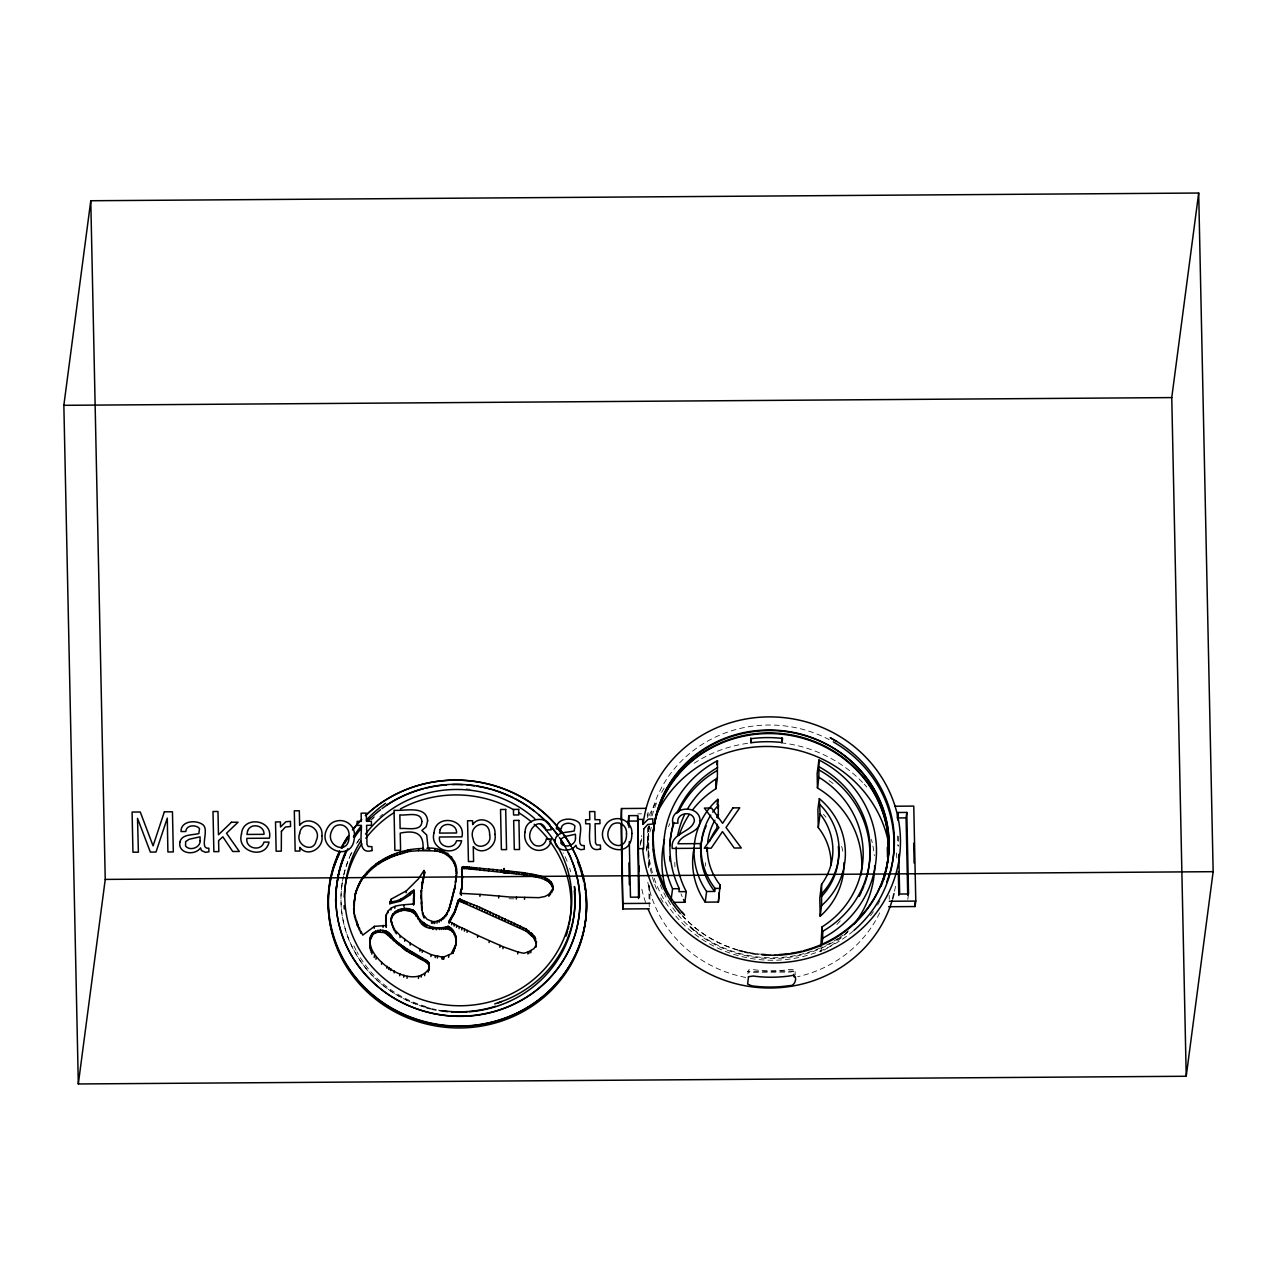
<?xml version="1.0" encoding="UTF-8"?>
<svg xmlns="http://www.w3.org/2000/svg" width="1277" height="1277" viewBox="0 0 1277 1277"><rect width="100%" height="100%" fill="white"/><g stroke="black" fill="none" stroke-linecap="round" stroke-linejoin="round"><path stroke-width="0.75" stroke-dasharray="5 3.75" d="M648.317 831.694L649.035 826.027M648.668 828.965L648.908 827.017M646.385 851.057L648.604 833.753M341.661 886.956L341.805 885.919M342.028 884.227L342.156 883.189M640.368 845.278L641.629 835.621M747.891 973.792L748.482 969.993L753.015 969.594A122.528 116.526 7.5 0 0 790.846 969.323L795.044 969.658L795.204 974.766M821.446 947.933L820.935 951.828L820.872 948.268M907.819 899.439L908.538 893.964M372.006 819.196L374.64 816.769M371.32 819.738L373.522 817.759M514.04 898.816L507.719 898.721M637.798 813.864L641.581 813.848M694.48 930.502L688.894 925.442L697.641 932.753M898.417 836.355L898.625 846.3M897.571 835.86L897.779 845.789M889.175 895.337L889.255 899.295M648.062 812.3L648.141 816.258M648.365 826.155L649.243 867.721M649.626 885.536L649.913 899.375M647.263 813.8L647.343 817.759M647.551 827.656L648.445 869.222M648.78 885.057L649.243 906.814M879.677 912.895A122.528 116.526 7.5 0 1 797.614 976.697M745.704 977.432A122.528 116.526 7.5 0 1 647.407 879.965M646.561 849.253A122.528 116.526 7.5 0 1 652.228 824.607M879.965 900.7A122.528 116.526 7.5 0 1 877.315 905.473M873.388 911.65A122.528 116.526 7.5 0 1 869.078 917.572M663.082 902.201A122.528 116.526 7.5 0 1 660.448 897.348M656.586 889.015A122.528 116.526 7.5 0 1 654.606 883.876M654 882.152A122.528 116.526 7.5 0 1 652.355 876.932M651.398 873.404A122.528 116.526 7.5 0 1 649.642 826.57M652.052 815.971A122.528 116.526 7.5 0 1 657.591 800.599M661.63 792.442A122.528 116.526 7.5 0 1 664.375 787.701M847.641 932.178A118.154 112.376 7.5 0 1 660.305 884.913M853.355 930.917A123.119 117.516 7.1 0 1 653.712 876.9M652.435 872.766A123.119 117.516 7.1 0 1 649.083 825.469M650.823 816.083A123.119 117.516 7.1 0 1 829.172 739.638M795.507 952.53A118.138 112.041 6 0 1 789.936 953.472M788.069 953.727A118.138 112.041 6 0 1 756.096 953.664M754.228 953.408A118.138 112.041 6 0 1 739.479 950.327M737.675 949.817A118.138 112.041 6 0 1 682.588 916.008M848.455 930.853A118.123 112.344 7.5 0 1 845.613 933.104M842.692 935.291A118.123 112.344 7.5 0 1 839.707 937.382M838.191 938.387A118.123 112.344 7.5 0 1 833.53 941.277M830.337 943.08A118.123 112.344 7.5 0 1 822.117 947.167M820.441 947.901A118.123 112.344 7.5 0 1 694.433 930.263M784.477 954.717A118.138 112.472 9.7 0 1 756.048 954.111M754.164 953.839A118.138 112.472 9.7 0 1 739.335 950.631M737.515 950.104A118.138 112.472 9.7 0 1 682.525 915.753M681.279 914.364A118.138 112.472 9.7 0 1 669.244 898.05M668.302 896.47A118.138 112.472 9.7 0 1 666.482 893.261M665.62 891.649A118.138 112.472 9.7 0 1 663.976 888.361M847.736 931.524A106.486 101.266 7.5 0 1 823.92 950.2M668.525 826.682A106.486 101.266 7.5 0 1 669.802 823.553M828.996 780.598A106.486 101.266 7.5 0 1 834.551 784.605M871.441 839.5A106.486 101.266 7.5 0 1 872.239 842.708M872.925 845.949A106.486 101.266 7.5 0 1 874.314 855.766M705.654 866.045A62.828 59.748 7.5 0 1 705.527 862.693M823.426 814.391A75.742 72.039 7.5 0 1 825.98 817.136M841.655 846.3A75.742 72.039 7.5 0 1 842.868 851.663M840.298 920.797A93.556 88.991 7.5 0 1 835.876 925.49M682.189 896.693A93.556 88.991 7.5 0 1 680.976 893.836M674.958 866.891A93.556 88.991 7.5 0 1 674.815 862.294M895.48 886.302A129.2 122.879 7.5 0 1 894.411 891.761M645.603 902.456A129.2 122.879 7.5 0 1 641.565 888.058M640.623 843.73A129.2 122.879 7.5 0 1 641.692 838.255M649.275 815.349A129.2 122.879 7.5 0 1 656.234 802.148M694.161 763.247A129.2 122.879 7.5 0 1 749.886 743.022M781.013 742.815A129.2 122.879 7.5 0 1 862.933 782.785M864.242 784.174A129.2 122.879 7.5 0 1 866.796 787.015M896.358 852.988A129.2 122.879 7.5 0 1 896.981 860.395M477.598 1010.426A117.021 111.45 5.4 0 1 473.815 1010.953M443.295 1010.841A117.021 111.45 5.4 0 1 437.628 1009.979M426.438 1007.457A117.021 111.45 5.4 0 1 343.146 877.842M343.721 875.208A117.021 111.45 5.4 0 1 349.675 857.154M350.409 855.494A117.021 111.45 5.4 0 1 351.941 852.206M357.241 842.692A117.021 111.45 5.4 0 1 360.242 838.143M379.892 816.594A117.021 111.45 5.4 0 1 382.733 814.263M567.1 861.241A117.021 111.45 5.4 0 0 564.897 856.149A117.021 111.722 7.9 0 0 563.157 852.908M569.622 868.184A117.021 111.45 5.4 0 1 570.691 871.696M439.958 785.531A122.145 115.728 7.8 0 1 443.933 785.084M469.872 785.227A122.145 115.728 7.8 0 1 475.826 786.009A122.145 115.872 9.1 0 0 471.389 785.243M493.401 790A122.145 115.728 7.8 0 1 499.099 791.868M527.561 806.186A122.145 115.728 7.8 0 1 530.833 808.453M510.529 1000.849A117.021 111.722 7.9 0 1 505.341 1003.131M503.585 1003.85A117.021 111.722 7.9 0 1 500.041 1005.175M498.253 1005.797A117.021 111.722 7.9 0 1 494.646 1006.962M492.826 1007.505A117.021 111.722 7.9 0 1 483.6 1009.756M477.965 1010.761A117.021 111.722 7.9 0 1 474.198 1011.288M466.6 1011.975A117.021 111.722 7.9 0 1 451.34 1011.927M443.742 1011.192A117.021 111.722 7.9 0 1 439.958 1010.634M432.472 1009.197A117.021 111.722 7.9 0 1 343.449 876.214M343.848 874.442A117.021 111.722 7.9 0 1 351.351 853.052M356.538 843.443A117.021 111.722 7.9 0 1 359.491 838.829M466.233 788.931A117.021 111.722 7.9 0 1 470.144 789.314M481.748 786.919A122.145 115.872 9.1 0 1 486.138 787.909M487.591 788.26A122.145 115.872 9.1 0 1 491.932 789.457M527.433 806.074A122.145 115.872 9.1 0 1 530.689 808.357M426.071 1006.579A113.605 108.05 7.5 0 1 356.906 951.812M356.075 950.28A113.605 108.05 7.5 0 1 353.777 945.603M793.767 971.079L747.444 971.414A4.454 1.357 -1.2 0 0 751.562 972.34L789.394 972.068A4.454 1.357 -1.2 0 0 793.767 971.079"/><path stroke-width="1.5" d="M552.925 888.856C549.94 876.645 533.946 877.315 524.033 874.713L524.049 872.766L504.016 870.515M653.265 837.073L653.297 833.418M456.32 938.675L456.001 943.623C457.693 938.004 453.143 924.676 445.881 927.086C435.457 929.688 424.012 926.08 417.978 916.95C414.147 902.951 389.182 907.388 390.985 921.978M353.569 909.735L353.825 907.819L353.937 913.725L354.511 900.221L353.665 905.728L353.921 903.813M335.548 901.466L336.122 890.133A122.129 116.143 7.5 0 1 338.469 876.293M413.493 898.785L413.732 896.869L413.588 905.09C416.813 874.953 409.981 901.833 390.044 901.833L389.788 903.749L400.419 901.147L409.63 895.193L413.604 891.745L413.86 889.83M461.827 867.833L461.572 869.733L462.881 868.536L466.887 868.599L503.361 872.462L503.617 870.547L463.136 866.636L461.827 867.833L461.923 886.637L462.354 881.689L462.098 883.588M413.844 894.507L413.588 896.422L413.956 890.34M420.995 897.923L421.474 890.005L421.745 910.325L421.25 896.007M426.885 848.263C443.327 846.364 460.343 859.453 456.176 876.948L456.432 875.032L455.458 882.359L456.049 877.938L455.793 879.853M459.943 899.311L479.753 907.293L526.363 929.177L534.792 936.935L536.276 943.511L533.578 937.589L526.124 931.093L459.991 901.275L459.943 899.311L458.06 900.493L454.532 911.586L449.392 920.446L449.153 923.431M428.88 968.748L428.88 962.746C417.802 953.775 402.989 948.747 392.933 937.845C387.601 925.139 365.956 929.417 370.282 944.214C373.044 963.417 414.259 990.601 428.976 968.636M428.88 962.746L428.737 970.552L429.088 966.162M449.137 922.361L454.293 913.502L459.704 899.295M455.697 880.444L455.011 887.675L448.498 911.092L455.298 885.408L455.011 887.675M370.394 946.097L370.202 948.635L369.995 940.511L373.139 934.125L377.673 932.114L384.76 932.641L405.942 950.567L426.071 961.996L428.625 964.662M422.464 881.88L421.761 888.409L424.746 872.159L423.948 870.531L418.377 878.927L406.389 890.819L391.273 899.088L390.044 901.833M423.629 848.471C393.667 848.503 357.608 867.195 354.575 899.95L355.038 895.831M461.651 889.287L461.907 887.371L460.486 894.491L462.178 884.738M386.292 927.405L385.973 916.519L386.053 926.272M422.208 883.796L422.559 881.05M63.85 405.32L90.779 200.744L1198.688 193.035L1213.15 871.68L1186.221 1076.256L78.312 1083.965L63.85 405.32L1171.759 397.594L1198.688 193.035M78.312 1083.965L105.241 879.406L90.779 200.744M334.59 865.311L337.447 856.5A129.2 122.879 7.5 0 1 339.698 851.44M354.783 897.747L355.549 892.687M355.038 895.752L355.884 891.554M355.644 893.453L356.427 890.165M356.171 892.08L357.464 887.563M354.527 916.822L354.192 911.826M357.225 889.478L358.566 884.977M358.326 886.892L359.731 882.519M355.357 919.6L354.783 914.923M359.475 884.434L360.768 880.476M360.513 882.391L361.918 878.496M356.299 922.377L355.613 917.7M357.113 922.233L357.879 926.958L356.538 920.462M361.662 880.412L363.61 876.261M357.337 925.57L357.592 923.654M359.156 929.832L358.135 925.043M363.354 878.177L367.185 873.676L367.441 871.76M360.784 933.359L359.412 927.916M367.185 873.676L371.336 869.461L371.591 867.546M371.336 869.461L375.646 866.029L375.885 864.114M375.646 866.029L377.545 862.933M377.29 864.848L378.95 863.699L379.205 861.783M369.867 942.027L370.601 937.079M369.883 943.527L370.138 941.612M370.777 937.797L371.032 935.897M378.95 863.699L380.706 862.582L380.961 860.682M369.963 945.028L370.218 943.112M371.224 936.743L371.463 934.828M370.107 947.374L370.282 944.214M371.735 935.754L371.99 933.838M370.474 950.28L370.713 948.364M372.357 934.86L372.613 932.944M373.139 934.125L373.379 932.21M371 952.243L371.256 950.343M374.193 928.267L374.448 926.352L386.532 925.49M380.706 862.582L382.829 861.352L383.084 859.437M371.799 954.111L372.054 952.211M375.326 932.817L375.582 930.901M382.829 861.352L385 860.171L385.255 858.272M374.193 957.463L374.448 955.547M377.673 932.114L377.928 930.199M385 860.171L387.202 859.054L387.458 857.138M375.949 959.203L376.204 957.303M387.202 859.054L389.501 857.936L389.74 856.021M380.131 931.923L380.37 930.007M389.501 857.936L391.816 856.883L392.071 854.967M383.052 927.31L383.308 925.394M382.637 932.178L382.892 930.263M385.654 920.557L385.925 917.046M386.101 916.184C388.495 903.541 403.724 905.249 413.509 903.924L413.844 903.174M391.816 856.883L394.21 855.925L394.465 854.01M385.782 922.648L386.021 920.733M384.76 932.641L385 930.725M385.925 924.74L386.181 922.824M386.149 926.815L386.308 924.372M388.048 912.72L388.288 910.804M381.536 964.247L381.791 962.331M385.494 932.912L385.75 930.997M386.213 933.248L386.468 931.332M394.21 855.925L396.876 855.047L397.131 853.132M386.899 933.663L387.154 931.747M391.273 899.088L389.788 903.749M387.522 934.141L387.777 932.226M390.922 909.942L391.161 908.027M388.495 935.115L388.751 933.216M396.876 855.047L399.605 854.249L399.845 852.334M391.975 915.29L391.113 921.228C390.746 914.46 398.057 910.772 403.979 910.293C412.12 909.767 416.478 914.667 419.91 921.499C429.088 937.462 453.989 918.051 456.065 940.59M391.656 921.611L391.879 924.979L391.193 920.174M389.9 936.664L390.155 934.748M392.757 915.561L392.997 913.662M386.915 968.205L387.17 966.306M394.769 908.234L395.024 906.319M399.605 854.249L402.319 853.483L402.574 851.567M391.289 938.212L391.528 936.312M392.917 927.82L392.119 923.063M395.136 913.31L395.391 911.411M388.719 969.355L388.974 967.455M392.678 939.76L392.933 937.845M394.034 930.263L393.156 925.921M402.319 853.483L404.937 852.605L405.192 850.69M394.13 941.245L394.385 939.329M395.407 932.529L394.29 928.347M398.025 911.81L398.264 909.894M390.539 970.504L390.794 968.589M400.419 901.147L400.675 899.231M396.397 933.774L395.662 930.614M395.647 942.602L395.902 940.686M404.937 852.605L407.555 851.759L407.81 849.859M401.233 910.804L401.473 908.889M397.243 943.863L397.498 941.947M394.13 972.882L394.37 970.983M407.555 851.759L410.316 851.344L410.571 849.428M403.899 906.574L404.155 904.659M398.887 945.076L399.142 943.16M400.004 937.557L400.244 935.658L396.652 931.875M403.532 910.278L403.787 908.362M403.755 910.262L404.234 908.378M406.134 892.735L406.389 890.819M404.202 910.325L404.458 908.41M404.665 910.405L404.921 908.49M400.547 946.273L400.786 944.373M406.341 910.724L406.597 908.825M402.175 947.502L402.431 945.587M409.63 895.193L409.885 893.277M403.149 948.284L403.404 946.369M408.017 911.06L408.273 909.144M399.701 975.724L399.956 973.808M404.633 941.213L404.889 939.297L400.244 935.658M404.075 949.066L404.33 947.151M409.709 911.347L409.965 909.447M405.001 949.833L405.256 947.933M410.316 851.344L418.473 850.69L418.728 848.774M405.942 950.567L406.198 948.667M411.402 911.555L411.641 909.655M413.716 894.06L413.971 892.144M413.445 900.716L413.684 898.816M403.66 977.128L403.915 975.213M413.461 902.232L413.716 900.333M407.171 951.381L407.427 949.465M412.391 911.73L412.647 909.815M413.54 903.749L413.78 901.833M413.205 912.049L413.461 910.134M413.86 912.576L414.115 910.661M410.077 945.14L410.316 943.224L404.889 939.297M409.39 952.706L409.646 950.79M414.402 913.342L414.658 911.443M406.98 978.294L407.219 976.378M415.855 916.008L416.094 914.109M411.641 954.015L411.88 952.099M423.693 872.446L423.948 870.531M417.723 918.849L417.978 916.95M422.001 886.11L422.256 884.195M422.815 881.066L423.054 879.167M423.884 872.462L424.14 870.563M424.076 872.494L424.331 870.595M422.352 882.854L423.772 876.389M423.517 878.305L424.746 872.159M413.892 955.292L414.147 953.392M421.362 903.924L421.618 902.009M419.91 921.499L420.165 919.584M421.697 908.601L421.937 906.702M416.142 956.569L416.398 954.653M422.559 914.3L422.001 908.41M422.416 923.925L422.671 922.026M418.138 957.686L418.393 955.787M419.83 951.11L420.085 949.194L410.316 943.224M422.799 912.385L424.187 918.035L423.102 915.545M423.613 924.899L423.868 923M419.782 958.596L420.037 956.681M424.028 925.218L424.267 923.319M424.443 925.538L424.682 923.622M424.858 925.825L425.097 923.925M456.559 872.127L456.304 874.027C457.006 861.752 446.902 851.52 434.818 850.897L435.074 848.982M418.409 978.405L418.664 976.49M422.208 952.403L422.464 950.487L420.085 949.194M421.426 959.49L421.681 957.574M426.534 926.926L426.789 925.027M423.07 960.384L423.325 958.468M437.373 851.408L437.628 849.508M421.155 977.113L421.41 975.197M424.73 961.262L424.986 959.346M429.615 928.475L429.854 926.559M439.911 851.982L440.15 850.067M426.071 961.996L426.326 960.081M424.618 975.66L424.874 973.744M431.514 923.287L431.77 921.371L427.013 919.217L424.427 916.12M427.172 962.714L427.428 960.815M432.983 923.526L433.238 921.611C440.501 921.994 446.551 915.657 448.754 909.176M442.417 852.637L442.656 850.737M428.066 963.576L428.322 961.677M432.855 929.448L433.111 927.533M428.737 966.625L429.024 964.135M428.178 972.164L428.433 970.249M428.801 967.583L429.008 965.189M434.643 923.558L434.898 921.659M430.908 956.553L431.163 954.637L422.464 950.487M436.957 923.191L437.213 921.276M436.319 929.784L436.558 927.868M447.477 855.079L447.732 853.18M439.176 922.297L439.432 920.382M435.17 957.622L435.409 955.723L431.163 954.637M439.448 929.544L439.703 927.629M441.203 920.94L441.459 919.025M437.341 958.005L437.596 956.106L435.409 955.723M441.523 929.464L441.778 927.549M442.88 919.552L443.135 917.652M451.372 858.814L451.611 856.899M444.444 918.067L444.699 916.152M443.598 929.369L443.853 927.469M445.801 916.471L446.056 914.555M447.094 912.943L446.838 914.859L447.94 911.219M441.794 958.963L442.034 957.064L437.596 956.106M445.625 929.002L445.881 927.086M454.261 863.428L454.5 861.512M442.816 959.187L443.071 957.271L451.164 953.855L455.873 944.31L452.808 953.552L453.064 951.652M449.648 907.899L449.887 905.984M455.187 865.95L455.442 864.034M447.269 928.251L447.732 926.304M447.748 928.219L448.004 926.32M450.701 904.675L450.941 902.759M443.773 959.203L444.013 957.287M448.019 928.299L448.275 926.384M455.681 868.52L455.937 866.62M448.243 928.411L448.498 926.495M451.627 901.482L451.866 899.583M452.281 898.641L452.537 896.725M456.049 871.137L456.304 869.222M452.872 895.784L453.112 893.868M453.463 893.07L453.702 891.154M448.865 928.826L449.105 926.91M449.855 921.34L450.111 919.424M453.926 891.266L454.181 889.351M454.452 889.478L454.708 887.563M449.456 929.241L449.712 927.341M450.573 920.27L450.829 918.355M455.171 885.983L454.915 887.898L455.266 885.759M451.276 919.121L451.531 917.205M450.031 929.704L450.286 927.788M450.558 930.183L450.813 928.283M452.329 917.269L452.585 915.354M451.627 924.756L451.882 922.856M453.351 915.401L453.606 913.486M448.594 957.367L448.85 955.451M454.293 913.502L454.532 911.586M454.883 912.065L455.139 910.15M452.409 932.274L452.649 930.358M455.107 911.459L455.586 908.953M455.538 910.262L455.793 908.346M456.001 908.841L456.256 906.925M454.053 926.064L454.309 924.165L449.408 921.515L449.392 920.446M456.559 907.005L456.815 905.09M457.054 905.154L457.31 903.238M461.923 869.286L462.21 880.539L462.497 877.57M461.923 868.887L462.178 866.987M457.517 903.302L458.06 900.493M458.22 901.77L458.475 899.854M461.811 873.069L462.066 871.153M461.939 874.921L462.178 873.005M454.181 934.78L454.436 932.88M458.746 901.354L459.002 899.455M462.035 876.453L462.29 874.537M462.881 868.536L463.136 866.636M462.114 877.331L462.37 875.415M459.257 901.227L459.497 899.311M460.247 893.421L460.486 891.506M462.242 879.183L462.45 876.293M460.726 892.096L460.981 890.181M461.268 890.707L461.524 888.792M456.48 927.341L456.735 925.426L454.309 924.165M460.151 901.307L460.247 899.359M455.458 937.526L455.713 935.61M460.311 901.354L460.566 899.455M454.085 950.998L454.341 949.082M460.662 901.498L460.742 899.519M461.428 895.321L460.742 892.575M464.764 868.568L465.004 866.652M454.979 948.635L455.235 946.72M460.997 901.658L461.252 899.742M462.258 902.264L462.513 900.349M466.887 868.599L467.143 866.7M459.034 928.602L459.289 926.687L456.735 925.426M463.535 902.855L463.79 900.939M469.042 868.839L469.297 866.939M464.828 903.414L465.083 901.498M461.699 929.864L461.955 927.948L459.289 926.687M471.309 869.35L471.564 867.434M466.983 904.26L467.238 902.36M464.381 931.093L464.636 929.193L461.955 927.948M473.735 869.461L473.99 867.546M470.223 905.489L470.479 903.589M467.063 932.338L467.318 930.438L464.636 929.193M476.225 869.557L476.481 867.642M473.48 906.718L473.719 904.818M479.737 870.148L479.992 868.232M476.704 907.995L476.959 906.079M479.897 896.342L480.152 894.427L509.619 896.997L538.958 897.667L544.944 896.486L549.014 894.283L552.861 888.712M484.111 870.611L484.366 868.711M479.498 909.208L479.753 907.293M477.486 937.382L477.742 935.466L467.318 930.438M482.115 910.437L482.371 908.522M488.516 870.914L488.772 868.998M484.733 911.698L484.989 909.783M492.81 871.233L493.066 869.318M487.367 912.927L487.622 911.012M490.208 914.188L490.464 912.289M497.008 871.489L497.264 869.589M489.075 942.586L489.33 940.67L477.742 935.466M493.05 915.449L493.305 913.534M501.191 871.999L501.43 870.084M495.907 916.694L496.146 914.779M498.605 898.002L498.86 896.087M503.792 872.542L504.064 868.568L503.792 872.542L524.033 874.713M503.984 872.574L504.431 870.675M504.367 872.606L504.607 870.706M504.607 872.622L504.862 870.722M498.844 918.003L499.099 916.104M504.942 872.654L505.197 870.738M505.277 872.654L505.516 870.754M505.884 872.67L506.139 870.77M506.905 872.734L507.161 870.818M501.973 919.424L502.228 917.509M507.943 872.893L508.182 870.978M509.395 873.292L509.651 871.377M499.834 947.311L500.089 945.395L489.33 940.67M505.101 920.845L505.357 918.929M511.614 873.468L511.869 871.568M502.93 948.699L503.186 946.784L500.089 945.395M513.929 873.564L514.168 871.648M508.23 922.281L508.485 920.366M516.371 874.075L516.626 872.175M511.279 923.702L511.534 921.786M519.101 874.426L519.356 872.526M516.307 899.056L516.562 897.14M514.296 925.123L514.535 923.207M521.91 874.569L522.149 872.654M523.809 874.681L524.288 872.798C534.616 875.24 555.176 875.543 552.606 890.628L553.18 886.94M517.297 926.559L517.536 924.66M524.815 874.889L525.07 872.973M527.098 875.431L527.353 873.532M520.282 928.012L520.537 926.112M524.464 899.311L524.719 897.396M517.696 953.935L517.951 952.019L503.186 946.784M529.38 875.926L529.636 874.027M523.251 929.496L523.49 927.581M531.36 876.198L531.615 874.282M532.525 876.309L532.78 874.41M526.124 931.093L526.363 929.177M533.69 876.469L533.93 874.553M535.398 876.74L535.654 874.825M528.822 932.896L529.077 930.997M527.832 953.919L528.087 952.019L534.009 948.588L536.005 945.315L535.765 947.231L536.516 941.596M530.849 934.604L531.088 932.689M528.79 953.536L529.045 951.62M531.184 934.94L531.424 933.024M538.782 877.491L539.038 875.591M531.503 935.275L531.759 933.359M531.839 935.61L532.078 933.71M532.525 936.392L532.78 934.477M530.753 952.786L531.009 950.87M533.578 937.589L533.834 935.674M542.055 878.56L542.31 876.645M534.552 938.834L534.792 936.935M535.334 940.159L535.59 938.244M544.992 879.837L545.247 877.922M547.003 880.891L547.258 878.975M548.855 882.12L549.11 880.204M550.243 883.365L550.499 881.449M549.014 894.283L548.759 896.183L550.77 893.756M550.467 883.604L550.722 881.689M550.69 883.844L550.946 881.928M550.962 884.163L551.201 882.263M551.488 884.897L551.744 882.982M551.967 885.695L552.223 883.78M552.494 886.765L552.749 884.849M551.76 892.543L552.015 890.644M646.082 808.357L621.5 808.533L620.909 819.93M628.108 825.086L628.747 815.636L637.638 815.588L639.378 897.124L630.471 897.188L629.29 841.495M649.291 908.793L622.809 908.985L621.5 808.533M638.564 898.609L637.638 815.588M671.016 900.429L672.564 888.728A106.486 101.266 7.5 0 1 717.466 760.709L717.371 778.012L715.966 788.659A93.556 88.991 7.5 0 0 692.9 809.522M673.697 822.372A100.244 95.344 7.5 0 0 679.332 888.68L678.933 891.681L686.292 891.633L684.887 902.28L674.288 902.36M716.94 764.62L717.466 760.709M717.131 804.654L717.818 799.322L718.009 808.261L718.408 805.26A69.054 65.686 7.5 0 0 712.742 812.188M707.346 847.385A62.828 59.748 7.5 0 0 720.116 884.993L718.392 902.041L705.207 902.137L706.612 891.49A75.742 72.039 7.5 0 1 717.818 799.322M717.323 824.367L716.812 828.262A62.828 59.748 7.5 0 0 709.501 841.463M718.089 818.509L718.408 805.26M706.612 891.49L714.673 891.442L715.072 888.425A69.054 65.686 7.5 0 1 710.762 815.157M719.079 892.799L718.392 902.041M719.59 888.888L720.116 884.993M750.892 742.751L751.435 738.649A122.528 116.526 7.5 0 1 782.578 738.441L782.051 742.528A122.528 116.526 7.5 0 0 750.892 742.751L750.78 737.946M821.973 944.038L822.739 938.18A106.486 101.266 7.5 0 0 876.469 848.71A106.486 101.266 7.5 0 0 818.94 760.007L817.136 773.654L817.456 787.957A93.556 88.991 7.5 0 1 861.097 875.096M819.084 766.823A100.244 95.344 7.5 0 1 822.596 931.364L822.196 934.365L822.037 926.894A93.556 88.991 7.5 0 0 818.844 777.31L818.94 760.007M817.456 787.957L818.844 777.31M843.969 862.566A75.742 72.039 7.5 0 1 820.185 916.232L821.59 905.585L821.59 884.291A62.828 59.748 7.5 0 0 820.089 813.912L819.307 798.62L817.903 809.267L818.286 827.56A62.828 59.748 7.5 0 1 831.056 865.168M818.286 827.56L820.089 813.912M821.59 884.291L819.786 897.939L820.185 916.232M822.037 926.894L820.824 946.48M897.907 812.491L897.188 817.95L906.079 817.887L906.798 812.427L897.907 812.491L898.066 820.457M888.584 906.734L915.066 906.542L915.785 901.083L913.757 806.09L894.842 806.218M455.634 946.225L456.24 941.708M354.256 902.121L354.814 898.034M421.218 891.921L422.001 886.509M385.718 918.434L386.356 914.268M424.203 875.527L424.235 872.782M339.187 870.834L337.798 877.714L339.187 870.834A122.129 116.143 7.5 0 1 345.923 850.881M503.361 872.462L504.064 868.568M503.569 872.51L504.271 868.615M494.678 1003.945L505.389 1000.13A117.005 111.275 7.5 0 0 574.442 886.493L574.858 890.723M886.749 881.928L888.712 876.485A123.103 117.085 7.5 0 0 836.674 741.41L830.337 737.803L836.674 741.41M794.166 977.017L793.831 974.271M340.241 851.695L334.829 863.396A129.2 122.879 7.5 0 0 468.005 1025.782A129.2 122.879 7.5 0 0 572.24 847.992M385.622 803.345L380.913 806.761A122.129 116.143 7.5 0 0 366.371 820.01M374.448 926.352L362.748 935.115L361.04 931.444M528.087 952.019L523.682 953.249L517.951 952.019M498.222 1002.94L501.829 1001.599M418.473 850.69L434.818 850.897M628.013 821.095L636.92 821.047M105.241 879.406L1213.15 871.68M672.564 888.728L679.332 888.68M715.072 888.425L720.18 888.393M889.303 901.275L915.785 901.083M623.527 903.525L650.009 903.334M480.152 894.427L461.683 893.405M431.77 921.371L433.238 921.611M442.034 957.064L443.071 957.271M681.663 911.906L684.616 915.066A118.123 112.344 7.5 0 1 653.361 840.713M413.604 891.745L413.764 892.655M1171.759 397.594L1186.221 1076.256M913.709 843.219L914.124 863.013M914.971 902.584L915.066 906.542M906.798 812.427L908.538 893.964L899.647 894.028L898.785 854.265M906.079 817.887L907.739 895.448M898.322 871.648L898.832 895.512M887.818 831.997L888.377 857.729M887.307 847.353L887.531 857.25M822.596 931.364L822.739 938.18M781.939 737.723L782.051 742.528M715.774 779.72L715.966 788.659M628.747 815.636L628.986 827.576M628.907 862.869L629.369 884.738M620.989 823.888L622.809 908.985M655.596 816.179A122.528 116.526 7.5 0 1 780.055 747.157A122.528 116.526 7.5 0 1 888.074 840.426M886.94 866.301A118.154 112.376 7.5 0 1 886.27 869.765M885.472 873.213A118.154 112.376 7.5 0 1 883.556 880.013M653.138 832.764A118.154 112.376 7.5 0 1 785.722 734.69A118.154 112.376 7.5 0 1 887.244 864.561M833.322 741.921A123.119 117.516 7.1 0 1 853.914 930.438M680.05 913.151A118.138 112.041 6 0 1 683.514 766.439A118.138 112.041 6 0 1 837.01 750.381A118.138 112.041 6 0 1 877.299 892.511M876.437 894.155A118.138 112.041 6 0 1 803.935 950.615M802.068 951.094A118.138 112.041 6 0 1 790.734 953.344M788.835 953.616A118.138 112.041 6 0 1 779.225 954.526M765.705 954.558A118.138 112.041 6 0 1 761.858 954.286M653.281 831.997A118.123 112.344 7.5 0 1 791.564 734.961A118.123 112.344 7.5 0 1 884.977 874.649M884.498 876.357A118.123 112.344 7.5 0 1 883.461 879.757M882.902 881.433A118.123 112.344 7.5 0 1 881.05 886.446M653.026 840.713A118.138 112.472 9.7 0 1 774.117 730.093A118.138 112.472 9.7 0 1 888.824 850.306A118.138 112.472 9.7 0 1 761.842 954.765M756.032 954.111A118.138 112.472 9.7 0 1 752.185 953.52M748.37 952.802A118.138 112.472 9.7 0 1 744.571 951.972M742.687 951.509A118.138 112.472 9.7 0 1 738.936 950.503M658.868 875.894A118.138 112.472 9.7 0 1 657.208 870.611M653.888 854.409A118.138 112.472 9.7 0 1 653.329 848.934M643.113 824.112A129.2 122.879 7.5 0 1 841.431 737.467A129.2 122.879 7.5 0 1 837.6 946.273A129.2 122.879 7.5 0 1 642.682 848.215M874.697 865.662A106.486 101.266 7.5 0 1 854.249 923.909M667.568 894.475A106.486 101.266 7.5 0 1 664.503 839.564M684.887 902.28A93.556 88.991 7.5 0 1 683.482 899.503M679.156 835.19A93.556 88.991 7.5 0 1 689.277 814.534M706.66 851.073A62.828 59.748 7.5 0 1 707.41 847.816M705.207 902.137A75.742 72.039 7.5 0 1 694.034 848.359M893.996 893.565A129.2 122.879 7.5 0 1 892.591 898.96M892.064 900.748A129.2 122.879 7.5 0 1 774.564 987.919A129.2 122.879 7.5 0 1 648.285 909.463M639.234 871.473A129.2 122.879 7.5 0 1 638.979 865.918M818.685 769.823A100.244 95.344 7.5 0 1 867.913 872.399M867.578 873.963A100.244 95.344 7.5 0 1 864.401 884.706M863.843 886.206A100.244 95.344 7.5 0 1 862.007 890.66M861.337 892.112A100.244 95.344 7.5 0 1 859.198 896.422M670.106 861.289A100.244 95.344 7.5 0 1 669.691 856.564M669.723 845.534A100.244 95.344 7.5 0 1 673.761 823.873M678.39 812.108A100.244 95.344 7.5 0 1 717.211 770.542M676.858 813.433A100.244 95.344 7.5 0 1 717.61 767.541M686.292 891.633A93.556 88.991 7.5 0 1 676.315 847.05M677.528 836.419A93.556 88.991 7.5 0 1 684.584 814.582M687.441 809.139A93.556 88.991 7.5 0 1 717.371 778.012M819.307 798.62A75.742 72.039 7.5 0 1 821.59 905.585M838.335 846.539A69.054 65.686 7.5 0 1 821.398 896.646M714.673 891.442A69.054 65.686 7.5 0 1 704.218 830.928M704.824 829.268A69.054 65.686 7.5 0 1 706.181 825.996M707.681 842.373A62.828 59.748 7.5 0 1 714.928 820.249M716.684 817.392A62.828 59.748 7.5 0 1 718.616 814.614M819.882 804.558A69.054 65.686 7.5 0 1 821.781 893.629M495.492 1006.26A117.021 111.45 5.4 0 1 443.295 1010.841M572.24 861.368A122.145 115.728 7.8 0 1 452.441 1015.981A122.145 115.728 7.8 0 1 347.903 848.726M354.591 837.297A122.145 115.728 7.8 0 1 361.375 828.182M369.053 819.754A122.145 115.728 7.8 0 1 380.546 809.714M382.062 808.564A122.145 115.728 7.8 0 1 423.549 788.739M425.433 788.244A122.145 115.728 7.8 0 1 446.535 784.86M452.377 784.557A122.145 115.728 7.8 0 1 462.641 784.669M467.031 784.956A122.145 115.728 7.8 0 1 474.31 785.786M477.215 786.233A122.145 115.728 7.8 0 1 481.541 787.031M482.977 787.318A122.145 115.728 7.8 0 1 491.533 789.457M492.938 789.856A122.145 115.728 7.8 0 1 512.939 797.71M514.679 798.588A122.145 115.728 7.8 0 1 534.377 811.118M538.894 814.806A122.145 115.728 7.8 0 1 557.363 834.567M561.752 840.904A122.145 115.728 7.8 0 1 564.753 845.821M568.361 852.605A122.145 115.728 7.8 0 1 571.521 859.597M353.41 836.882A122.129 116.143 7.5 0 1 360.577 826.762M574.283 890.771A117.021 111.722 7.9 0 1 469.138 1011.799M467.174 1011.943A117.021 111.722 7.9 0 1 451.547 1011.943M447.636 1011.623A117.021 111.722 7.9 0 1 439.879 1010.618M436.032 1009.947A117.021 111.722 7.9 0 1 432.201 1009.133M430.301 1008.686A117.021 111.722 7.9 0 1 426.518 1007.697M559.39 837.52A122.145 115.872 9.1 0 1 469.856 1015.981A122.145 115.872 9.1 0 1 345.205 854.201M367.521 821.031A122.145 115.872 9.1 0 1 370.234 818.302M386.819 804.941A122.145 115.872 9.1 0 1 558.288 835.956M540.091 823.649A113.605 108.05 7.5 0 1 544.018 969.546A113.605 108.05 7.5 0 1 391.879 984.503A113.605 108.05 7.5 0 1 360.625 841.272M365.509 834.136A113.605 108.05 7.5 0 1 534.919 818.796M568.776 926.112A113.605 108.05 7.5 0 1 568.01 929.464M567.579 931.125A113.605 108.05 7.5 0 1 566.11 936.057M344.311 909.016A113.605 108.05 7.5 0 1 344.12 905.585M344.151 897.013A113.605 108.05 7.5 0 1 361.79 843.842M365.845 838.223A113.605 108.05 7.5 0 1 394.258 812.523M400.355 808.964A113.605 108.05 7.5 0 1 513.881 809.873M518.51 812.587A113.605 108.05 7.5 0 1 531.519 821.941M534.201 824.256A113.605 108.05 7.5 0 1 548.663 839.691M549.733 841.096A113.605 108.05 7.5 0 1 569.127 924.436M585.505 892.048A129.2 122.879 7.5 0 1 438.634 1026.437A129.2 122.879 7.5 0 1 338.852 854.632M341.917 848.391A129.2 122.879 7.5 0 1 343.705 845.151M344.63 843.554A129.2 122.879 7.5 0 1 348.11 838.031M558.352 829.683A129.2 122.879 7.5 0 1 560.715 832.636M577.555 861.704A129.2 122.879 7.5 0 1 579.535 866.907M580.141 868.663A129.2 122.879 7.5 0 1 583.621 881.146M584.371 884.769A129.2 122.879 7.5 0 1 585.265 890.229M341.326 848.12A129.2 122.879 7.5 0 1 347.823 836.93M353.218 829.364A129.2 122.879 7.5 0 1 361.742 819.467M367.09 814.231A129.2 122.879 7.5 0 1 557.395 826.331M558.608 827.783A129.2 122.879 7.5 0 1 563.237 833.721M564.322 835.254A129.2 122.879 7.5 0 1 571.33 846.348M571.904 847.752A129.344 123.007 7.5 0 1 460.949 1026.357A129.344 123.007 7.5 0 1 339.538 851.12M341.23 847.689A129.344 123.007 7.5 0 1 347.998 836.227M352.42 830.034A129.344 123.007 7.5 0 1 357.289 824.064M365.286 815.668A129.344 123.007 7.5 0 1 570.979 846.092M489.634 834.903C492.699 846.028 474.98 851.504 473.192 839.356C467.27 823.984 490.049 817.28 489.634 834.903M299.68 833.45C294.843 845.087 313.519 854.026 316.185 840.665C322.762 827.528 301.659 818.429 299.68 833.45M321.868 835.701C324.326 847.8 307.805 858.24 299.84 847.305L299.919 851.041L295.163 851.073L294.301 810.799L299.313 810.767L299.632 825.325C307.246 815.476 323.767 823.681 321.868 835.701M354.415 835.413C354.751 865.918 311.157 848.12 329.498 825.102A12.69 12.068 7.5 0 1 336.825 820.951C345.748 818.717 355.166 826.059 354.415 835.413M525.118 832.013C522.133 843.554 534.552 854.808 545.391 848.662A10.551 10.024 7.5 0 0 549.924 843.985L551.313 838.941L546.301 838.973C545.758 843.554 541.384 846.97 536.803 845.837A6.337 6.034 7.5 0 1 532.573 843.059C522.868 832.843 540.283 813.912 546.109 829.906L551.121 829.858C550.339 814.231 524.767 817.072 525.118 832.013M631.876 833.482C632.211 863.986 588.617 846.172 606.958 823.154A12.69 12.068 7.5 0 1 614.285 819.02C623.208 816.785 632.626 824.128 631.876 833.482M494.901 834.408C497.663 846.459 481.668 856.963 473.272 846.555L473.591 861.496L468.436 861.544L467.558 820.744L472.586 820.712L472.666 824.591C479.929 814.183 496.641 822.452 494.901 834.408M241.497 834.009C236.085 851.663 265.153 860.299 269.032 842.07L263.956 842.118C261.45 851.871 245.28 848.854 246.876 838.351L269.383 838.191C273.501 819.371 242.726 815.269 241.497 834.009M434.084 832.668C428.673 850.322 457.725 858.958 461.62 840.729L456.543 840.777C454.037 850.53 437.867 847.513 439.464 837.01L461.971 836.85C466.089 818.03 435.313 813.928 434.084 832.668M421.857 821.398C421.953 832.093 406.278 827.592 400.132 828.597L399.845 814.87C406.118 815.987 421.139 810.767 421.857 821.398M179.849 842.277C177.95 853.85 195.014 856.005 200.537 847.848L201.479 850.546L205.389 852.334L208.933 851.807L208.853 848.183C198.749 849.333 209.572 830.242 203.059 824.83C196.387 819.563 180.696 820.648 181.031 831.535L185.835 831.503C186.027 824.846 196.083 824.383 199.531 828.534L198.877 833.546C192.635 835.318 181.589 833.849 179.849 842.277M555.224 839.659C553.34 851.232 570.404 853.387 575.911 845.246L576.869 847.944L580.78 849.716L584.323 849.205L584.243 845.566C574.123 846.731 584.962 827.624 578.449 822.212C571.777 816.945 556.086 818.03 556.405 828.933L561.226 828.885C561.417 822.228 571.457 821.765 574.921 825.916L574.251 830.928C568.026 832.716 556.98 831.231 555.224 839.659M700.067 820.712C700.067 833.737 681.599 832.939 677.927 843.762L700.355 843.602L700.45 848.247L672.261 848.455C670.026 832.556 691.288 833.195 694.369 820.967C694.209 809.921 675.661 812.22 677.975 823.154L672.724 823.202C669.994 805.931 699.764 803.983 700.067 820.712M349.036 835.589C349.898 857.681 321.708 845.166 333.105 828.438A7.024 6.688 7.5 0 1 337.719 825.165C344.167 823.314 349.722 829.252 349.036 835.589M626.496 833.658C627.358 855.75 599.168 843.235 610.566 826.49A7.024 6.688 7.5 0 1 615.179 823.234C621.628 821.382 627.183 827.32 626.496 833.658M427.635 820.824L426.199 826.746L421.905 830.465L426.694 834.982L427.971 846.795L429.87 850.131L422.879 850.179C424.523 833.801 416.047 829.731 400.228 833.131L400.595 850.338L394.88 850.386L394.034 810.241C403.899 811.406 426.358 804.765 427.635 820.824M200.122 840.809C200.489 847.736 189.555 851.44 185.548 845.965L185.644 841.623L189.14 839.26L200.042 836.85L200.122 840.809M575.512 838.191C575.879 845.119 564.929 848.822 560.938 843.347L561.034 839.005L564.53 836.643L575.432 834.232L575.512 838.191M748.498 976.713L747.62 984.088L751.85 985.844A129.2 122.879 7.5 0 0 789.681 985.589C795.954 986.722 798.54 972.898 790.974 975.756A129.2 122.879 7.5 0 1 753.143 976.027L748.498 976.713M281.403 831.407L281.307 851.168L276.151 851.216L275.513 821.941L280.429 821.909L280.525 826.969L285.904 821.749L290.454 821.319L290.565 826.506L285.425 827.017L281.403 831.407M643.752 828.885L643.64 848.646L638.484 848.678L637.861 819.419L642.762 819.387L642.874 824.447L648.237 819.227L652.786 818.796L652.898 823.984L647.774 824.479L643.752 828.885M247.578 830.992L246.94 834.44L264.004 834.328C264.578 825.102 250.547 822.436 247.578 830.992M440.15 829.651L439.511 833.099L456.575 832.987C457.166 823.761 443.135 821.095 440.15 829.651M164.366 811.837L153.08 845.869L140.262 812.012L132.09 812.06L132.936 852.206L138.395 852.174L137.517 818.318L150.351 852.078L156.002 852.046L167.287 818.11L167.894 851.967L173.321 851.919L172.459 811.789L164.366 811.837M732.95 807.878L722.606 823.314L711.528 808.038L704.377 808.086L718.935 827.544L704.297 848.231L711.177 848.183L722.495 831.598L734.195 848.024L741.283 847.976L726.022 827.496L739.734 807.83L732.95 807.878M231.44 822.244L218.463 834.775L217.968 811.47L213.004 811.502L213.866 851.647L218.83 851.615L218.59 840.617L222.836 836.818L232.733 851.504L239.326 851.472L226.524 833.242L238.049 822.212L231.44 822.244M372.038 850.546C356.937 855.191 361.95 833.195 361.375 825.357L357.209 825.389L357.129 821.382L361.295 821.35L361.12 813.178L366.339 813.146L366.499 821.319L371.415 821.271L371.495 825.293L366.595 825.325L366.994 844.432L368.127 846.475L371.958 846.667L372.038 850.546M600.525 848.95C585.425 853.595 590.437 831.614 589.862 823.777L585.696 823.809L585.616 819.786L589.766 819.754L589.591 811.581L594.811 811.549L594.986 819.722L599.887 819.69L599.982 823.697L595.082 823.729L595.481 842.836L596.614 844.879L600.429 845.071L600.525 848.95M505.692 809.458L500.536 809.506L501.382 849.636L506.554 849.604L505.692 809.458M518.685 809.379L513.434 809.41L513.562 814.981L518.797 814.949L518.685 809.379M518.925 820.393L513.673 820.425L514.296 849.556L519.531 849.508L518.925 820.393"/></g></svg>
